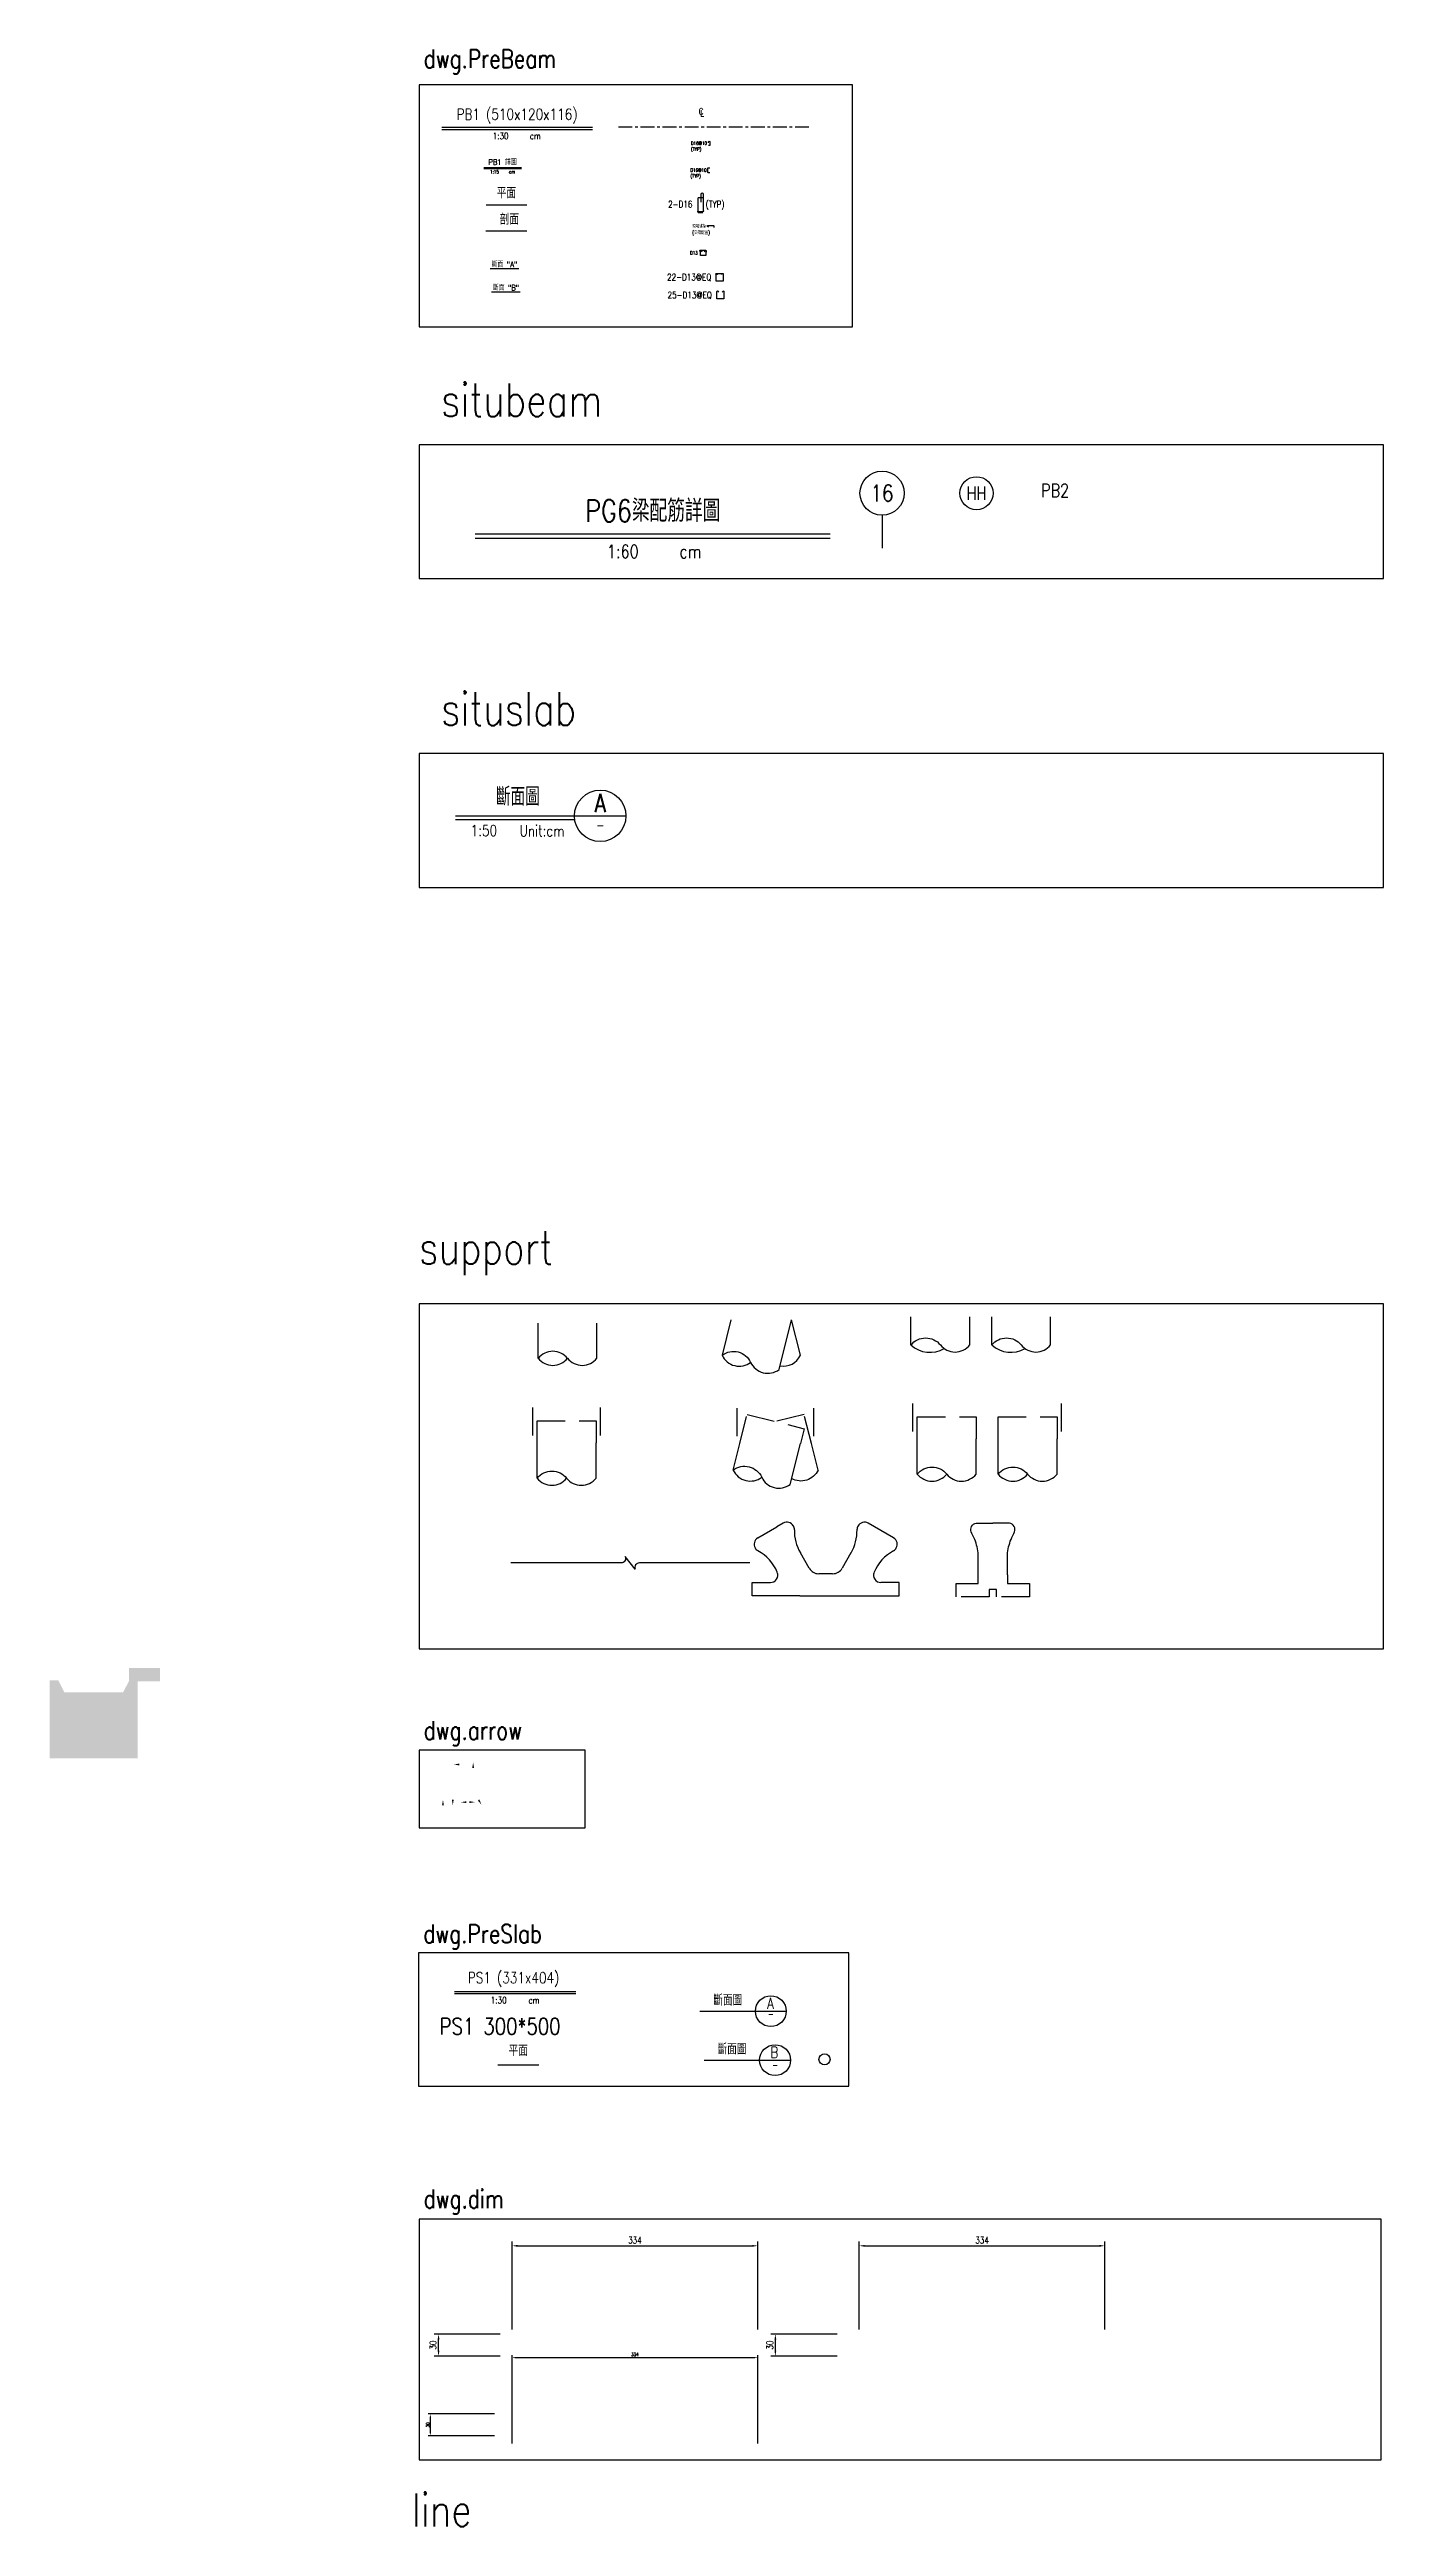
# Model space of a CAD drawing. Extents: x -4754 to 4976, y -23710 to 3942.
# Drawn here: x -4754 to -2940, y -2870 to 499 of the extents above; entities that cross this region are included whole.
import ezdxf
from ezdxf.enums import TextEntityAlignment as Align

# ---------------------------------------------------------------- set-up
doc = ezdxf.new("R2010")
doc.units = 0
doc.header["$LTSCALE"] = 3
doc.linetypes.add('CENTER', pattern=[2, 1.25, -0.25, 0.25, -0.25])
doc.linetypes.add('DASHED', pattern=[19.05, 12.7, -6.35])
doc.layers.get('0').update_dxf_attribs({"linetype": 'CONTINUOUS'})
doc.layers.add('HB_0', color=7, linetype='CONTINUOUS', transparency=0.5)
doc.layers.add('預鑄版_HATCH', color=253, linetype='CONTINUOUS', transparency=0.1)
for name, color, linetype in [('HB_DIM', 1, 'CONTINUOUS'), ('HB_SYMBOLS', 7, 'CONTINUOUS'), ('HB_TXT_CTEXT', 2, 'CONTINUOUS'), ('RCAD.PARM.Treatle', 2, 'CONTINUOUS'), ('大樑編號', 2, 'CONTINUOUS'), ('鋼筋', 3, 'CONTINUOUS')]:
    doc.layers.add(name, color=color, linetype=linetype)
doc.styles.get("Standard").update_dxf_attribs({"font": 'ROMANS.shx', "width": 0.8, "bigfont": 'chineset.shx'})
doc.dimstyles.new('30', dxfattribs={"dimscale": 3, "dimtxt": 3, "dimasz": 2.5, "dimexe": 2, "dimexo": 2, "dimgap": 1, "dimtad": 1, "dimdsep": 46, "dimtxsty": 'Standard', "dimcen": 0, "dimclrd": 256, "dimclre": 256, "dimclrt": 2, "dimadec": 0, "dimazin": 0, "dimtfac": 1, "dimtix": 1, "dimtmove": 2, "dimatfit": 3, "dimfxl": 1, "dimtolj": 1, "dimtzin": 0, "dimarcsym": 0})

# ---------------------------------------------------------------- blocks, each defined once
blk = doc.blocks.new('slab_sectionB')
at = {"layer": 'RCAD.PARM.Treatle', "color": 3, "linetype": 'Continuous'}
for p, q in [((-75.3, 0), (0, 0)), ((0, 0), (42, 0))]:
    blk.add_line(p, q, dxfattribs=at)
at = {"layer": 'RCAD.PARM.Treatle', "color": 4, "linetype": 'Continuous'}
blk.add_circle((21, 0), 21, dxfattribs=at)
at = {"color": 0, "linetype": 'Continuous', "width": 0.8}
for tag, p, height in [('B', (14.7, 3), 15), ('-', (17.3, -10.7), 7.5)]:
    blk.add_attdef(tag, p, '', height=height, dxfattribs=at)
at = {"layer": 'RCAD.PARM.Treatle', "color": 3, "linetype": 'Continuous', "width": 0.8}
blk.add_text('斷面圖', height=15, rotation=360, dxfattribs=at).set_placement((-37.6, 16), align=Align.MIDDLE)
blk = doc.blocks.new('rebar_arrowL')
at = {"color": 1, "linetype": 'Continuous', "extrusion": (0, 0, -1)}
blk.add_solid([(-7.5, 1.3), (0, 0), (-7.5, -1.2)], dxfattribs=at)
blk = doc.blocks.new('rebar_arrowU')
at = {"color": 1, "linetype": 'Continuous'}
blk.add_solid([(-1.25, -7.5), (0, 0), (1.25, -7.5)], dxfattribs=at)
blk = doc.blocks.new('slab_PVC')
at = {"layer": 'RCAD.PARM.Treatle', "color": 4, "linetype": 'Continuous'}
blk.add_circle((0, 0), 7.53, dxfattribs=at)
blk = doc.blocks.new('*D12')
at = {"layer": 'HB_DIM', "linetype": 'Continuous', "lineweight": -2, "transparency": 16777216}
for p, q in [((-4125.2, -2601.8), (-4125.2, -2481.8)), ((-4117.7, -2487.8), (-3798.7, -2487.8)), ((-3791.2, -2601.8), (-3791.2, -2481.8))]:
    blk.add_line(p, q, dxfattribs=at)
at = {"layer": 'HB_DIM', "transparency": 16777216}
for points in [[(-4117.7, -2486.6), (-4117.7, -2489.1), (-4125.2, -2487.8)], [(-3798.7, -2489.1), (-3798.7, -2486.6), (-3791.2, -2487.8)]]:
    blk.add_solid(points, dxfattribs=at)
at = {"layer": 'HB_DIM', "color": 2, "linetype": 'Continuous', "transparency": 16777216, "insert": (-3958.2, -2480.3), "char_height": 9, "attachment_point": 5, "rotation": 0}
blk.add_mtext('\\A1;334', dxfattribs=at)
blk = doc.blocks.new('*D13')
at = {"layer": 'HB_DIM', "linetype": 'Continuous', "lineweight": -2, "transparency": 16777216}
for p, q in [((-4141.3, -2607.8), (-4231.3, -2607.8)), ((-4225.3, -2630.3), (-4225.3, -2615.3)), ((-4141.3, -2637.8), (-4231.3, -2637.8))]:
    blk.add_line(p, q, dxfattribs=at)
at = {"layer": 'HB_DIM', "transparency": 16777216}
for points in [[(-4224, -2615.3), (-4226.5, -2615.3), (-4225.3, -2607.8)], [(-4226.5, -2630.3), (-4224, -2630.3), (-4225.3, -2637.8)]]:
    blk.add_solid(points, dxfattribs=at)
at = {"layer": 'HB_DIM', "color": 2, "linetype": 'Continuous', "transparency": 16777216, "insert": (-4232.8, -2622.8), "char_height": 9, "attachment_point": 5, "rotation": 90}
blk.add_mtext('\\A1;30', dxfattribs=at)
blk = doc.blocks.new('beam_Topview')
at = {"layer": 'HB_TXT_CTEXT', "color": 4, "linetype": 'Continuous'}
blk.add_line((-27.8, 0), (27.8, 0), dxfattribs=at)
at = {"layer": 'HB_TXT_CTEXT', "color": 4, "linetype": 'Continuous', "width": 0.8}
blk.add_text('平面', height=15, rotation=360, dxfattribs=at).set_placement((0, 16.5), align=Align.MIDDLE)
blk = doc.blocks.new('beam_SectionSide')
at = {"layer": 'HB_TXT_CTEXT', "color": 4, "linetype": 'Continuous'}
blk.add_line((-27.8, 0), (27.8, 0), dxfattribs=at)
at = {"layer": 'HB_TXT_CTEXT', "color": 4, "linetype": 'Continuous', "width": 0.8}
blk.add_text(' 剖面', height=15, rotation=360, dxfattribs=at).set_placement((0, 16.5), align=Align.MIDDLE)
blk = doc.blocks.new('beam_SectionA')
at = {"layer": 'HB_TXT_CTEXT', "color": 4, "linetype": 'Continuous'}
blk.add_line((-19.5, 0), (19.5, 0), dxfattribs=at)
at = {"layer": 'HB_TXT_CTEXT', "color": 4, "linetype": 'Continuous', "width": 0.8}
blk.add_text('斷面 "A"', height=7.5, rotation=360, dxfattribs=at).set_placement((0, 6.6), align=Align.MIDDLE)
blk = doc.blocks.new('beam_SectionB')
at = {"layer": 'HB_TXT_CTEXT', "color": 4, "linetype": 'Continuous'}
blk.add_line((-19.5, 0), (19.5, 0), dxfattribs=at)
at = {"layer": 'HB_TXT_CTEXT', "color": 4, "linetype": 'Continuous', "width": 0.8}
blk.add_text('斷面 "B"', height=7.5, rotation=360, dxfattribs=at).set_placement((0, 6.6), align=Align.MIDDLE)
blk = doc.blocks.new('beam_title')
at = {"layer": 'HB_TXT_CTEXT', "color": 3, "linetype": 'Continuous'}
blk.add_line((-102.5, 3), (102.5, 3), dxfattribs=at)
at = {"layer": 'HB_TXT_CTEXT', "color": 1, "linetype": 'Continuous'}
blk.add_line((-102.5, 0), (102.5, 0), dxfattribs=at)
at = {"color": 3, "linetype": 'Continuous', "width": 0.8}
blk.add_attdef('A', text='', height=15, dxfattribs=at).set_placement((0, 19.5), align=Align.MIDDLE)
at = {"color": 2, "linetype": 'Continuous', "width": 0.8}
for tag, p in [('1:30', (-22.4, -9)), ('CM', (24.8, -9))]:
    blk.add_attdef(tag, text='', height=9, dxfattribs=at).set_placement(p, align=Align.MIDDLE)
blk = doc.blocks.new('beam_titleD')
at = {"layer": 'HB_TXT_CTEXT', "color": 3, "linetype": 'Continuous'}
blk.add_line((-25.6, 1.5), (25.6, 1.5), dxfattribs=at)
at = {"layer": 'HB_TXT_CTEXT', "color": 1, "linetype": 'Continuous'}
blk.add_line((-25.6, 0), (25.6, 0), dxfattribs=at)
at = {"color": 3, "linetype": 'Continuous', "width": 0.8}
blk.add_attdef('A', text='', height=7.5, dxfattribs=at).set_placement((-0.1, 9.6), align=Align.MIDDLE)
at = {"color": 2, "linetype": 'Continuous', "width": 0.8}
for tag, p in [('1:15', (-11.2, -4.5)), ('CM', (12.6, -4.5))]:
    blk.add_attdef(tag, text='', height=4.5, dxfattribs=at).set_placement(p, align=Align.MIDDLE)
blk = doc.blocks.new('cl')
at = {"layer": 'HB_TXT_CTEXT', "linetype": 'Continuous', "width": 0.8}
for s, p in [('C', (-0.18, 0.11)), ('L', (0.23, -0.56))]:
    blk.add_text(s, height=2.5, dxfattribs=at).set_placement(p, align=Align.MIDDLE)
blk = doc.blocks.new('*D21')
at = {"layer": 'HB_DIM', "linetype": 'Continuous', "lineweight": -2, "transparency": 16777216}
for p, q in [((-4125.3, -2756.5), (-4125.3, -2636.5)), ((-4121.6, -2639.5), (-3795.1, -2639.5)), ((-3791.3, -2756.5), (-3791.3, -2636.5))]:
    blk.add_line(p, q, dxfattribs=at)
at = {"layer": 'HB_DIM', "transparency": 16777216}
for points in [[(-4121.6, -2638.9), (-4121.6, -2640.2), (-4125.3, -2639.5)], [(-3795.1, -2640.2), (-3795.1, -2638.9), (-3791.3, -2639.5)]]:
    blk.add_solid(points, dxfattribs=at)
at = {"layer": 'HB_DIM', "color": 2, "linetype": 'Continuous', "transparency": 16777216, "insert": (-3958.3, -2635.5), "char_height": 4.5, "attachment_point": 5, "rotation": 0}
blk.add_mtext('\\A1;334', dxfattribs=at)
blk = doc.blocks.new('*D22')
at = {"layer": 'HB_DIM', "linetype": 'Continuous', "lineweight": -2, "transparency": 16777216}
for p, q in [((-4149.3, -2716.4), (-4239.3, -2716.4)), ((-4236.3, -2742.7), (-4236.3, -2720.2)), ((-4149.3, -2746.4), (-4239.3, -2746.4))]:
    blk.add_line(p, q, dxfattribs=at)
at = {"layer": 'HB_DIM', "transparency": 16777216}
for points in [[(-4235.7, -2720.2), (-4236.9, -2720.2), (-4236.3, -2716.4)], [(-4236.9, -2742.7), (-4235.7, -2742.7), (-4236.3, -2746.4)]]:
    blk.add_solid(points, dxfattribs=at)
at = {"layer": 'HB_DIM', "color": 2, "linetype": 'Continuous', "transparency": 16777216, "insert": (-4240, -2731.4), "char_height": 4.5, "attachment_point": 5, "rotation": 90}
blk.add_mtext('\\A1;30', dxfattribs=at)
blk = doc.blocks.new('rebar_arrowD')
at = {"color": 1, "linetype": 'Continuous'}
blk.add_solid([(-1.25, -7.5), (0, 0), (1.25, -7.5)], dxfattribs=at)
blk = doc.blocks.new('rebar_arrowR')
at = {"color": 1, "linetype": 'Continuous', "extrusion": (0, 0, -1)}
blk.add_solid([(-7.5, 1.3), (0, 0), (-7.5, -1.2)], dxfattribs=at)
blk = doc.blocks.new('rebar_Tie_90_90')
at = {"layer": 'HB_TXT_CTEXT', "linetype": 'Continuous'}
blk.add_lwpolyline([(26.4, 2.6), (23.6, 2.6, 0.414214), (23.4, 2.4), (23.4, -3.2, 0.414214), (23.6, -3.3), (26.4, -3.3)], format="xyb", dxfattribs=at)
at = {"color": 2, "linetype": 'Continuous', "width": 0.8}
for tag, p in [('D16@10', (0, -0.2)), ('(TYP)', (0, -8.2))]:
    blk.add_attdef(tag, text='', height=4.5, dxfattribs=at).set_placement(p, align=Align.MIDDLE_LEFT)
blk = doc.blocks.new('rebar_HoopUwithTie')
at = {"layer": 'HB_TXT_CTEXT', "linetype": 'Continuous'}
for points in [[(-6.8, 1.4), (-8, 2.6, -0.668179), (-7.6, 3.6), (-0.1, 3.6, -0.414214), (0.5, 3), (0.5, 1.1)], [(-2.2, 1.4), (-1, 2.6, -0.668179), (0, 2.2), (0, -3.3), (-6.9, -3.3), (-6.9, 2.2, -0.668179), (-5.9, 2.6), (-4.7, 1.4)]]:
    blk.add_lwpolyline(points, format="xyb", dxfattribs=at)
at = {"color": 2, "linetype": 'Continuous', "width": 0.8}
blk.add_attdef('D13', text='', height=4.5, dxfattribs=at).set_placement((-21.3, 0), align=Align.MIDDLE_LEFT)
blk = doc.blocks.new('rebar_Tie_180_90')
at = {"layer": 'HB_TXT_CTEXT', "linetype": 'Continuous'}
blk.add_lwpolyline([(23.9, 0.5), (23.9, 1.8, -1), (25.9, 1.8), (25.9, -2.6, -0.414214), (25.3, -3.2), (23.7, -3.2)], format="xyb", dxfattribs=at)
at = {"color": 2, "linetype": 'Continuous', "width": 0.8}
for tag, p in [('D16@10', (0, 0)), ('(TYP)', (0, -8))]:
    blk.add_attdef(tag, text='', height=4.5, dxfattribs=at).set_placement(p, align=Align.MIDDLE_LEFT)
blk = doc.blocks.new('rebar_Tie_135_90')
at = {"layer": '鋼筋', "color": 7, "linetype": 'Continuous'}
blk.add_lwpolyline([(22.4, -1.3), (21.2, -0.1, -0.668179), (21.6, 1), (29.1, 1, -0.414214), (29.7, 0.4), (29.7, -1.6)], format="xyb", dxfattribs=at)
at = {"color": 2, "linetype": 'Continuous', "width": 0.8}
for tag, p in [('現場綁紮', (0.2, 0)), ('(交錯配置)', (0.2, -8.5))]:
    blk.add_attdef(tag, text='', height=4.5, dxfattribs=at).set_placement(p, align=Align.MIDDLE_LEFT)
blk = doc.blocks.new('rebar_2Tie_180_90')
at = {"layer": 'HB_TXT_CTEXT', "linetype": 'Continuous'}
for points in [[(45.7, 9.3), (39.8, 9.3, 0.414214), (38.6, 8.1), (38.6, -9.6)], [(46.5, -8.7), (46.5, 13.7, 1), (42.7, 13.7), (42.7, 3.3)], [(46.5, -8.7, -0.414214), (45.3, -9.9), (37.8, -9.9)], [(38.6, -9.6, 0.414214), (39.8, -10.8), (45.7, -10.8)]]:
    blk.add_lwpolyline(points, format="xyb", dxfattribs=at)
at = {"color": 2, "linetype": 'Continuous', "width": 0.8}
for tag, p in [('2-D16', (-1.7, 0.4)), ('(TYP)', (49.4, 0.4))]:
    blk.add_attdef(tag, text='', height=9, dxfattribs=at).set_placement(p, align=Align.MIDDLE_LEFT)
blk = doc.blocks.new('dim_rebar_HoopU')
at = {"linetype": 'Continuous'}
blk.add_lwpolyline([(44.2, 4.5), (45.4, 5.7, -0.668179), (46.5, 5.3), (46.5, -4.7), (37, -4.7), (37, 5.3, -0.668179), (38.1, 5.7), (39.3, 4.5)], format="xyb", dxfattribs=at)
at = {"linetype": 'Continuous', "width": 0.8}
blk.add_attdef('25-D13@EQ', text='', height=9, dxfattribs=at).set_placement((0, 0), align=Align.MIDDLE)
blk = doc.blocks.new('dim_rebar_HoopUwithTie')
at = {"linetype": 'Continuous'}
for points in [[(37.7, 3.1), (36.5, 4.3, -0.668179), (36.9, 5.3), (45.8, 5.3, -0.414214), (46.4, 4.7), (46.4, 2.8)], [(43.9, 4), (45.1, 5.2, -0.668179), (46.1, 4.8), (46.1, -4.9), (36.7, -4.9), (36.7, 4.8, -0.668179), (37.7, 5.2), (38.9, 4)]]:
    blk.add_lwpolyline(points, format="xyb", dxfattribs=at)
at = {"linetype": 'Continuous', "width": 0.8}
blk.add_attdef('22-D13@EQ', text='', height=9, dxfattribs=at).set_placement((0, 0), align=Align.MIDDLE)
blk = doc.blocks.new('title_beam')
at = {"color": 3, "linetype": 'Continuous'}
blk.add_line((-241.2, 0), (241.2, 0), dxfattribs=at)
at = {"color": 1, "linetype": 'Continuous'}
blk.add_line((-241.2, -6), (241.2, -6), dxfattribs=at)
at = {"color": 3, "linetype": 'Continuous', "width": 0.8}
blk.add_attdef('TITLE', text='', height=30, dxfattribs=at).set_placement((0, 33), align=Align.MIDDLE)
at = {"linetype": 'Continuous', "width": 0.8}
blk.add_attdef('SCALE', text='', height=18, dxfattribs=at).set_placement((-40.6, -24), align=Align.MIDDLE)
blk.add_attdef('CM', (36.5, -33), '', height=18, dxfattribs=at)
blk = doc.blocks.new('line_tag')
at = {"layer": 'HB_SYMBOLS', "color": 4, "linetype": 'Continuous'}
blk.add_circle((0, 0), 22.5, dxfattribs=at)
at = {"color": 4, "linetype": 'Continuous', "width": 0.8}
blk.add_attdef('A', text='', height=18, dxfattribs=at).set_placement((0, 0), align=Align.MIDDLE)
blk = doc.blocks.new('line_guide')
at = {"color": 4, "linetype": 'Continuous'}
blk.add_line((0, 0), (0, -45), dxfattribs=at)
blk.add_circle((0, 30), 30, dxfattribs=at)
at = {"color": 4, "linetype": 'Continuous', "width": 0.8}
blk.add_attdef('A', text='', height=22.5, dxfattribs=at).set_placement((0, 30), align=Align.MIDDLE)
blk = doc.blocks.new('fender_bottom')
at = {"color": 1, "linetype": 'Continuous'}
blk.add_lwpolyline([(162.5, 0), (12.5, 0, 0.529473), (6.7, -8.6), (-6.7, 8.6, -0.532815), (-12.5, 0), (-162.5, 0)], format="xyb", dxfattribs=at)
blk = doc.blocks.new('fender_top_transverse')
at = {"layer": 'HB_0', "color": 1, "linetype": 'Continuous'}
for points in [[(-20, 30), (-20, 60, 0.07193), (-25.7, 80.5, -0.041495), (-29.5, 88.2, -0.488993), (-22.5, 100), (0, 100)], [(20, 30), (20, 60, -0.07193), (25.7, 80.5, 0.041495), (29.5, 88.2, 0.488993), (22.5, 100), (0, 100)]]:
    blk.add_lwpolyline(points, format="xyb", dxfattribs=at)
at = {"layer": 'HB_0', "color": 252, "linetype": 'DASHED'}
blk.add_lwpolyline([(20, 30), (20, 18), (50, 18), (50, 0), (5, 0), (5, 10), (-5, 10), (-5, 0), (-50, 0), (-50, 18), (-20, 18), (-20, 30)], dxfattribs=at)
blk = doc.blocks.new('pile_vertical_with_pilecap')
at = {"linetype": 'Continuous'}
for p, q in [((-40, -48.1), (-40, 0)), ((-40, -48.1), (-40, 0)), ((40, -48.1), (40, 0)), ((40, -48.1), (40, 0))]:
    blk.add_line(p, q, dxfattribs=at)
for centre, start, end in [((-20, -64.1), 38.718, 141.282), ((-20, -64.1), 38.718, 141.282), ((-20, -32), 218.718, 321.282), ((-20, -32), 218.718, 321.282), ((20, -32), 218.718, 321.282), ((20, -32), 218.718, 321.282)]:
    blk.add_arc(centre, 25.6, start, end, dxfattribs=at)
blk = doc.blocks.new('racked_with_pilecap_Transverse')
at = {"linetype": 'Continuous'}
for points in [[(-41.2, 0), (-53.2, -48.1)], [(24.4, -67.5), (41.2, 0)]]:
    blk.add_lwpolyline(points, dxfattribs=at)
blk.add_lwpolyline([(53.2, -48.1), (41.2, 0)])
for points in [[(-53.2, -48.1, -0.48), (-14.4, -57.8, 0.48), (24.4, -67.5, 0.48)], [(-53.2, -48.1, 0.48), (-14.4, -57.8, 0.48)], [(25.6, -62.6, 0.340232), (53.2, -48.1)]]:
    blk.add_lwpolyline(points, format="xyb", dxfattribs=at)
blk = doc.blocks.new('racked_with_pilecap_Longitude')
for p, q in [((-95, -38.1), (-95, 0)), ((-15, -38.1), (-15, 0)), ((15, -38.1), (15, 0)), ((95, -38.1), (95, 0))]:
    blk.add_line(p, q)
for points in [[(-95, -38.1, -0.48), (-55, -38.1, 0.48), (-15, -38.1, 0.48)], [(15, -38.1, -0.48), (55, -38.1, 0.48), (95, -38.1, 0.48)], [(-95, -38.1, 0.326111), (-49.8, -43, 0.326111)], [(15, -38.1, 0.326111), (60.2, -43, 0.326111)]]:
    blk.add_lwpolyline(points, format="xyb")
blk = doc.blocks.new('fender_top_longitude')
at = {"color": 7, "linetype": 'Continuous'}
for p, q in [((-92.3, 78.7), (-83.7, 83.7)), ((-83.7, 83.7), (-66.3, 93.7)), ((-57.7, 98.7), (-66.3, 93.7)), ((66.3, 93.7), (57.7, 98.7)), ((83.7, 83.7), (66.3, 93.7)), ((92.3, 78.7), (83.7, 83.7)), ((-22.4, 37.5), (-34.4, 58.3)), ((34.4, 58.3), (22.4, 37.5)), ((-100, 18), (-75.1, 18)), ((-35, 0), (-100, 0)), ((-35, 0), (35, 0)), ((0, 30), (-9.4, 30)), ((9.4, 30), (0, 30)), ((35, 0), (100, 0)), ((100, 18), (75.1, 18)), ((100, 0), (100, 18))]:
    blk.add_line(p, q, dxfattribs=at)
for centre, radius, start, end in [((-87.3, 70), 10, 120, 210), ((-52.7, 90), 10, 30, 120), ((-53.2, 89.6), 10.7, 1.3853, 30.3798), ((17.4, 88.6), 60, 178.7643, 210.2362), ((-17.4, 88.6), 60, 329.7638, 1.2357), ((53.2, 89.6), 10.7, 149.6202, 178.6147), ((52.7, 90), 10, 60, 150), ((87.3, 70), 10, 330, 60), ((-86.7, 70.3), 10.7, 209.6202, 238.6147), ((-121.1, 8.6), 60, 22.8745, 61.2357), ((-9.4, 45), 15, 210, 270), ((9.4, 45), 15, 270, 330), ((121.1, 8.6), 60, 118.7643, 157.1255), ((86.7, 70.3), 10.7, 301.3853, 330.3798), ((-75.1, 28), 10, 270, 22.8745), ((75.1, 28), 10, 157.1255, 270)]:
    blk.add_arc(centre, radius, start, end, dxfattribs=at)
blk = doc.blocks.new('slab_sectionA')
at = {"color": 3, "linetype": 'Continuous'}
for p, q in [((-75.3, 0), (0, 0)), ((0, 0), (42, 0))]:
    blk.add_line(p, q, dxfattribs=at)
at = {"color": 4, "linetype": 'Continuous'}
blk.add_circle((21, 0), 21, dxfattribs=at)
at = {"color": 3, "linetype": 'Continuous', "width": 0.8}
blk.add_text('斷面圖', height=15, rotation=360, dxfattribs=at).set_placement((-37.6, 16), align=Align.MIDDLE)
at = {"color": 0, "linetype": 'Continuous', "width": 0.8}
for tag, p, height in [('A', (15.8, 3), 15), ('-', (17.3, -7.5), 7.5)]:
    blk.add_attdef(tag, p, '', height=height, dxfattribs=at)
blk = doc.blocks.new('slab_topview')
at = {"color": 4, "linetype": 'Continuous'}
blk.add_line((-27.8, 0), (27.8, 0), dxfattribs=at)
at = {"color": 4, "linetype": 'Continuous', "width": 0.8}
blk.add_text('平面', height=15, rotation=360, dxfattribs=at).set_placement((0, 19.7), align=Align.MIDDLE)
blk = doc.blocks.new('slab_title_s')
at = {"color": 3, "linetype": 'Continuous'}
blk.add_line((-82.5, 0), (82.5, 0), dxfattribs=at)
at = {"color": 1, "linetype": 'Continuous'}
blk.add_line((-82.5, -3), (82.5, -3), dxfattribs=at)
at = {"color": 3, "linetype": 'Continuous', "width": 0.8}
blk.add_attdef('PS1', text='', height=15, dxfattribs=at).set_placement((-2.1, 17.6), align=Align.MIDDLE)
at = {"color": 0, "linetype": 'Continuous', "width": 0.8}
for tag, p in [('1:30', (-22.4, -12)), ('CM', (25.7, -12.1))]:
    blk.add_attdef(tag, text='', height=9, dxfattribs=at).set_placement(p, align=Align.MIDDLE)
blk = doc.blocks.new('m_Arrow_L_rebar')
at = {"color": 1, "linetype": 'Continuous', "extrusion": (0, 0, -1)}
blk.add_solid([(-7.5, 1.3), (0, 0), (-7.5, -1.2)], dxfattribs=at)
blk = doc.blocks.new('m_Arrow_U_rebar')
at = {"color": 1, "linetype": 'Continuous'}
blk.add_solid([(-1.25, -7.5), (0, 0), (1.25, -7.5)], dxfattribs=at)
blk = doc.blocks.new('*D61')
at = {"layer": 'HB_DIM', "linetype": 'Continuous', "lineweight": -2, "transparency": 16777216}
for p, q in [((-3653.2, -2601.8), (-3653.2, -2481.8)), ((-3645.7, -2487.8), (-3326.7, -2487.8)), ((-3319.2, -2601.8), (-3319.2, -2481.8))]:
    blk.add_line(p, q, dxfattribs=at)
at = {"layer": 'HB_DIM', "transparency": 16777216}
for points in [[(-3645.7, -2486.6), (-3645.7, -2489.1), (-3653.2, -2487.8)], [(-3326.7, -2489.1), (-3326.7, -2486.6), (-3319.2, -2487.8)]]:
    blk.add_solid(points, dxfattribs=at)
at = {"layer": 'HB_DIM', "color": 2, "linetype": 'Continuous', "transparency": 16777216, "insert": (-3486.2, -2480.3), "char_height": 9, "attachment_point": 5, "rotation": 0}
blk.add_mtext('\\A1;334', dxfattribs=at)
blk = doc.blocks.new('*D62')
at = {"layer": 'HB_DIM', "linetype": 'Continuous', "lineweight": -2, "transparency": 16777216}
for p, q in [((-3683.3, -2607.8), (-3773.3, -2607.8)), ((-3767.3, -2630.3), (-3767.3, -2615.3)), ((-3683.3, -2637.8), (-3773.3, -2637.8))]:
    blk.add_line(p, q, dxfattribs=at)
at = {"layer": 'HB_DIM', "transparency": 16777216}
for points in [[(-3766, -2615.3), (-3768.5, -2615.3), (-3767.3, -2607.8)], [(-3768.5, -2630.3), (-3766, -2630.3), (-3767.3, -2637.8)]]:
    blk.add_solid(points, dxfattribs=at)
at = {"layer": 'HB_DIM', "color": 2, "linetype": 'Continuous', "transparency": 16777216, "insert": (-3774.8, -2622.8), "char_height": 9, "attachment_point": 5, "rotation": 90}
blk.add_mtext('\\A1;30', dxfattribs=at)
blk = doc.blocks.new('pile_vertical')
at = {"color": 252, "linetype": 'DASHED'}
for p, q in [((-46, 10), (-46, 50)), ((46, 10), (46, 50))]:
    blk.add_line(p, q, dxfattribs=at)
at = {"linetype": 'Continuous'}
for p, q in [((-40, -48.1), (-40, 0)), ((40, -48.1), (40, 0))]:
    blk.add_line(p, q, dxfattribs=at)
at = {"color": 252, "linetype": 'DASHED'}
blk.add_lwpolyline([(-40, 0), (-40, 30), (40, 30), (40, 0)], dxfattribs=at)
at = {"linetype": 'Continuous'}
for points in [[(-40, -48.1, -0.48), (0, -48.1, 0.48), (40, -48.1, 0.48)], [(-40, -48.1, 0.48), (0, -48.1, 0.48)]]:
    blk.add_lwpolyline(points, format="xyb", dxfattribs=at)
blk = doc.blocks.new('pile_racked_Transverse')
at = {"layer": 'HB_0', "color": 252, "linetype": 'DASHED'}
for p, q in [((-52.2, 10), (-52.2, 50)), ((52.2, 10), (52.2, 50))]:
    blk.add_line(p, q, dxfattribs=at)
at = {"layer": 'HB_0', "linetype": 'Continuous'}
for p, q in [((-57.7, -36), (-48.7, 0)), ((19.9, -55.4), (33.7, 0)), ((57.7, -36), (48.7, 0))]:
    blk.add_line(p, q, dxfattribs=at)
at = {"layer": 'HB_0', "color": 252, "linetype": 'DASHED'}
for points in [[(-48.7, 0), (-38.8, 39.7), (38.8, 20.3), (33.7, 0)], [(48.7, 0), (38.8, 39.7), (0, 30)]]:
    blk.add_lwpolyline(points, dxfattribs=at)
at = {"layer": 'HB_0', "linetype": 'Continuous'}
for points in [[(-57.7, -36, -0.48), (-18.9, -45.7, 0.48), (19.9, -55.4, 0.48)], [(-57.7, -36, 0.48), (-18.9, -45.7, 0.48)], [(57.7, -36, -0.439137), (21.8, -47.6, -0.439137)]]:
    blk.add_lwpolyline(points, format="xyb", dxfattribs=at)
blk = doc.blocks.new('pile_racked_Longitude')
at = {"color": 252, "linetype": 'DASHED'}
for p, q in [((-101, 10), (-101, 50)), ((101, 10), (101, 50))]:
    blk.add_line(p, q, dxfattribs=at)
at = {"linetype": 'Continuous'}
for p, q in [((15, -48.1), (15, 0)), ((95, -48.1), (95, 0)), ((-95, -48.1), (-95, 0)), ((-15, -48.1), (-15, 0))]:
    blk.add_line(p, q, dxfattribs=at)
at = {"color": 252, "linetype": 'DASHED'}
for points in [[(-95, 0), (-95, 30), (-15, 30), (-15, 0)], [(15, 0), (15, 30), (95, 30), (95, 0)]]:
    blk.add_lwpolyline(points, dxfattribs=at)
at = {"linetype": 'Continuous'}
for points in [[(-95, -48.1, -0.48), (-55, -48.1, 0.48), (-15, -48.1, 0.48)], [(-95, -48.1, 0.48), (-55, -48.1, 0.48)], [(15, -48.1, -0.48), (55, -48.1, 0.48), (95, -48.1, 0.48)], [(15, -48.1, 0.48), (55, -48.1, 0.48)]]:
    blk.add_lwpolyline(points, format="xyb", dxfattribs=at)
blk = doc.blocks.new('SITU_SLAB_TITLE')
at = {"color": 3, "linetype": 'Continuous'}
for p, q in [((-80.8, 0), (80.8, 0)), ((80.8, 0), (150.8, 0))]:
    blk.add_line(p, q, dxfattribs=at)
at = {"color": 1, "linetype": 'Continuous'}
blk.add_line((-80.8, -5), (81.1, -5), dxfattribs=at)
at = {"color": 4, "linetype": 'Continuous'}
blk.add_circle((115.8, 0), 35, dxfattribs=at)
at = {"color": 3, "linetype": 'Continuous', "width": 0.8}
blk.add_attdef('斷面圖', text='', height=25, dxfattribs=at).set_placement((3.8, 27.5), align=Align.MIDDLE)
blk.add_attdef('A', text='', height=25, dxfattribs=at).set_placement((115.8, 5), align=Align.CENTER)
at = {"color": 2, "linetype": 'Continuous', "width": 0.8}
for tag, p in [('1:50', (-42.4, -20)), ('UNIT::CM', (36.7, -20))]:
    blk.add_attdef(tag, text='', height=15, dxfattribs=at).set_placement(p, align=Align.MIDDLE)
at = {"color": 1, "linetype": 'Continuous', "width": 0.8}
blk.add_attdef('HB2002', text='', height=12.5, dxfattribs=at).set_placement((115.8, -12.5), align=Align.MIDDLE)

msp = doc.modelspace()

# ---------------------------------------------------------------- hatches: boundary and pattern name
at = {"layer": 'HB_0'}
h = msp.add_hatch(color=253, dxfattribs=at)
h.dxf.hatch_style = 1
h.paths.add_polyline_path([(-4754.209, -1824.902), (-4754.209, -1718.902), (-4742.209, -1718.902), (-4734.209, -1734.903), (-4654.209, -1734.903), (-4646.209, -1719.902), (-4634.209, -1719.902), (-4634.209, -1824.902)])
at = {"layer": '預鑄版_HATCH', "linetype": 'Continuous'}
h = msp.add_hatch(color=256, dxfattribs=at)
h.dxf.hatch_style = 2
h.paths.add_polyline_path([(-4604.209, -1719.902), (-4604.135, -1701.902), (-4646.209, -1701.902), (-4646.209, -1719.902)])

# ---------------------------------------------------------------- linework, layer by layer
at = {"color": 7, "linetype": 'Continuous'}
msp.add_line((-3798.832, -1603.724), (-3798.832, -1585.724), dxfattribs=at)
at = {"color": 3, "linetype": 'Continuous'}
msp.add_line((-3869.762, -2168.711), (-3794.47, -2168.711), dxfattribs=at)
at = {"linetype": 'Continuous'}
for points in [[(-4251.563, 451.479), (-4251.563, 122.318), (-3662.4, 122.318), (-3662.4, 451.479)], [(-4251.563, -38.148), (-4251.563, -220.236), (-2940.423, -220.236), (-2940.423, -38.148)], [(-4251.563, -458.148), (-4251.563, -640.236), (-2940.423, -640.236), (-2940.423, -458.148)], [(-4251.719, -1206.533), (-4251.719, -1675.945), (-2940.578, -1675.945), (-2940.578, -1206.533)], [(-4251.641, -1813.475), (-4251.641, -1919.441), (-4026.07, -1919.441), (-4026.07, -1813.475)], [(-4251.641, -2451.748), (-4251.641, -2778.752), (-2943.412, -2778.752), (-2943.412, -2451.748)]]:
    msp.add_lwpolyline(points, close=True, dxfattribs=at)
at = {"color": 0, "linetype": 'Continuous'}
msp.add_lwpolyline([(-4252.515, -2089.391), (-4252.515, -2270.68), (-3667.497, -2270.68), (-3667.497, -2089.391)], close=True, dxfattribs=at)
at = {"layer": 'HB_0', "color": 1, "linetype": 'CENTER', "ltscale": 5}
msp.add_lwpolyline([(-3980.549, 394.31), (-3718.934, 394.31)], dxfattribs=at)
at = {"layer": 'HB_TXT_CTEXT', "color": 1, "linetype": 'Continuous'}
for points in [[(-4160.64, -1897.779, 0, 1.25, 0), (-4158.808, -1894.507, 0, 0, 0), (-4148.119, -1875.423, 0, 0, 0), (-4144.369, -1875.423, 0, 0, 0)], [(-4136.078, -1898.716, 0, 5, 0), (-4128.748, -1885.629, 0, 0, 0), (-4123.557, -1876.36, 0, 0, 0), (-4119.807, -1876.36, 0, 0, 0)]]:
    msp.add_lwpolyline(points, format="xyseb", dxfattribs=at)

# ---------------------------------------------------------------- block references
at = {"color": 0, "linetype": 'Continuous'}
for name, p, values in [('beam_title', (-4118.472, 390.702), {'A': 'PB1 (510x120x116)', '1:30': '1:30', 'CM': 'cm'}), ('beam_titleD', (-4138.019, 337.555), {'A': 'PB1 詳圖', '1:15': '1:15', 'CM': 'cm'}), ('slab_title_s', (-4121.083, -2141.811), {'PS1': 'PS1 (331x404)', '1:30': '1:30', 'CM': 'cm'}), ('slab_sectionA', (-3794.47, -2168.711), {'A': 'A', '-': '-'}), ('slab_sectionB', (-3788.629, -2235.313), {'B': 'B', '-': '-'})]:
    msp.add_blockref(name, p, dxfattribs=at).add_auto_attribs(values)
at = {"linetype": 'Continuous'}
for name, p, values in [('rebar_Tie_180_90', (-3882.117, 371.879), {'D16@10': 'D16@10', '(TYP)': '(TYP)'}), ('rebar_Tie_90_90', (-3882.771, 335.52), {'D16@10': 'D16@10', '(TYP)': '(TYP)'}), ('rebar_2Tie_180_90', (-3911.417, 288.397), {'2-D16': '2-D16', '(TYP)': '(TYP)'}), ('rebar_Tie_135_90', (-3880.609, 258.78), {'現場綁紮': '現場綁紮', '(交錯配置)': '(交錯配置)'}), ('rebar_HoopUwithTie', (-3862.037, 222.585), {'D13': 'D13'}), ('dim_rebar_HoopUwithTie', (-3884.424, 189.242), {'22-D13@EQ': '22-D13@EQ'}), ('dim_rebar_HoopU', (-3883.737, 164.98), {'25-D13@EQ': '25-D13@EQ'}), ('line_guide', (-3622.191, -134.055), {'A': '16'}), ('line_tag', (-3493.783, -104.181), {'A': 'HH'}), ('title_beam', (-3934.105, -159.523), {'TITLE': 'PG6梁配筋詳圖', 'SCALE': '1:60', 'CM': 'cm'})]:
    msp.add_blockref(name, p, dxfattribs=at).add_auto_attribs(values)
at = {"color": 0, "linetype": 'Continuous'}
for name, p in [('beam_Topview', (-4132.933, 288.045)), ('beam_SectionSide', (-4133.063, 252.898)), ('beam_SectionA', (-4135.711, 201.458)), ('beam_SectionB', (-4133.646, 169.713)), ('slab_topview', (-4116.865, -2241.517))]:
    msp.add_blockref(name, p, dxfattribs=at)
at = {"color": 7, "linetype": 'Continuous'}
msp.add_blockref('SITU_SLAB_TITLE', (-4121.241, -543), dxfattribs=at).add_auto_attribs({'A': 'A', 'HB2002': '-', '斷面圖': '斷面圖', '1:50': '1:50', 'UNIT::CM': 'Unit:cm'})
at = {"linetype": 'Continuous'}
for name, p in [('pile_vertical_with_pilecap', (-4049.865, -1232.746)), ('racked_with_pilecap_Transverse', (-3786.478, -1228.453)), ('racked_with_pilecap_Longitude', (-3487.944, -1224.49)), ('pile_vertical', (-4051.137, -1395.664)), ('pile_racked_Transverse', (-3766.964, -1396.765)), ('pile_racked_Longitude', (-3479.235, -1390.127)), ('fender_top_longitude', (-3698.832, -1603.724)), ('fender_top_transverse', (-3471.525, -1605.168)), ('fender_bottom', (-3964.643, -1559.027)), ('m_Arrow_L_rebar', (-4204.523, -1833.23)), ('m_Arrow_U_rebar', (-4178.224, -1830.464)), ('rebar_arrowU', (-4219.254, -1881.198)), ('rebar_arrowL', (-4194.977, -1884.477))]:
    msp.add_blockref(name, p, dxfattribs=at)
for name, p, rotation in [('rebar_arrowD', (-4205.895, -1888.401), 180), ('rebar_arrowR', (-4175.699, -1884.307), 180), ('rebar_arrowD', (-4167.012, -1887.885), 209.9999999999997)]:
    msp.add_blockref(name, p, dxfattribs=dict(at, rotation=rotation))
at = {"layer": 'HB_0', "linetype": 'Continuous', "xscale": 3.6, "yscale": 3.6, "zscale": 3.6}
msp.add_blockref('cl', (-3867.61, 414.499), dxfattribs=at)
at = {"layer": 'RCAD.PARM.Treatle', "color": 0, "linetype": 'Continuous'}
msp.add_blockref('slab_PVC', (-3700.442, -2234.228), dxfattribs=at)

# ---------------------------------------------------------------- texts
at = {"linetype": 'Continuous', "width": 0.8}
msp.add_text('PS1 300*500', height=22.5022, dxfattribs=at).set_placement((-4223.714, -2200.507))
at = {"color": 0, "linetype": 'Continuous', "char_height": 25, "width": 191.4764, "attachment_point": 1}
for s, insert in [('{dwg.PreBeam}', (-4245.415, 499.264)), ('{dwg.arrow}', (-4245.493, -1774.293)), ('{dwg.PreSlab}', (-4245.944, -2050.86)), ('{dwg.dim}', (-4245.493, -2411.394))]:
    msp.add_mtext(s, dxfattribs=dict(at, insert=insert))
at = {"linetype": 'Continuous', "char_height": 45, "width": 231.61621, "attachment_point": 1}
for s, insert in [('{situbeam}', (-4221.792, 45.036)), ('situslab', (-4221.792, -374.964)), ('support', (-4251.719, -1107.817)), ('line', (-4261.985, -2824.511))]:
    msp.add_mtext(s, dxfattribs=dict(at, insert=insert))
at = {"layer": '大樑編號', "linetype": 'Continuous', "width": 0.8}
msp.add_text('PB2', height=18, rotation=360, dxfattribs=at).set_placement((-3386.95, -100.499), align=Align.MIDDLE)

# ---------------------------------------------------------------- dimensions: what is measured, and where the dimension line sits
at = {"layer": 'HB_DIM', "linetype": 'Continuous'}
for base, p1, p2, angle, override, picture, middle in [((-3791.216, -2487.824), (-4125.216, -2607.824), (-3791.216, -2607.824), 0, {"dimpost": '<>'}, '*D12', (-3958.216, -2480.324)), ((-3319.216, -2487.824), (-3653.216, -2607.824), (-3319.216, -2607.824), 0, {"dimdec": 0, "dimpost": '<>'}, '*D61', (-3486.216, -2480.324)), ((-4225.282, -2607.824), (-4135.282, -2637.824), (-4135.282, -2607.824), 90, {"dimtad": 4, "dimpost": '<>'}, '*D13', (-4232.782, -2622.824)), ((-3767.282, -2607.824), (-3677.282, -2637.824), (-3677.282, -2607.824), 90, {"dimtad": 4, "dimdec": 0, "dimpost": '<>'}, '*D62', (-3774.782, -2622.824)), ((-4236.291, -2716.425), (-4146.291, -2746.425), (-4146.291, -2716.425), 90, {"dimscale": 1.5, "dimtad": 4, "dimpost": '<>'}, '*D22', (-4240.041, -2731.425))]:
    dim = msp.add_linear_dim(base=base, p1=p1, p2=p2, angle=angle, dimstyle='30', override=override, dxfattribs=at)
    dim.commit()
    dim.dimension.update_dxf_attribs({"geometry": picture, "text_midpoint": middle})
dim = msp.add_linear_dim(base=(-3791.345, -2639.531), p1=(-4125.345, -2759.531), p2=(-3791.345, -2759.531), angle=0, dimstyle='30', override={"dimscale": 1.5, "dimpost": '<>'}, dxfattribs=at)
dim.commit()
dim.dimension.update_dxf_attribs({"geometry": '*D21', "text_midpoint": (-3958.345, -2635.531), "dimtype": 160})

doc.saveas('drawing.dxf')
